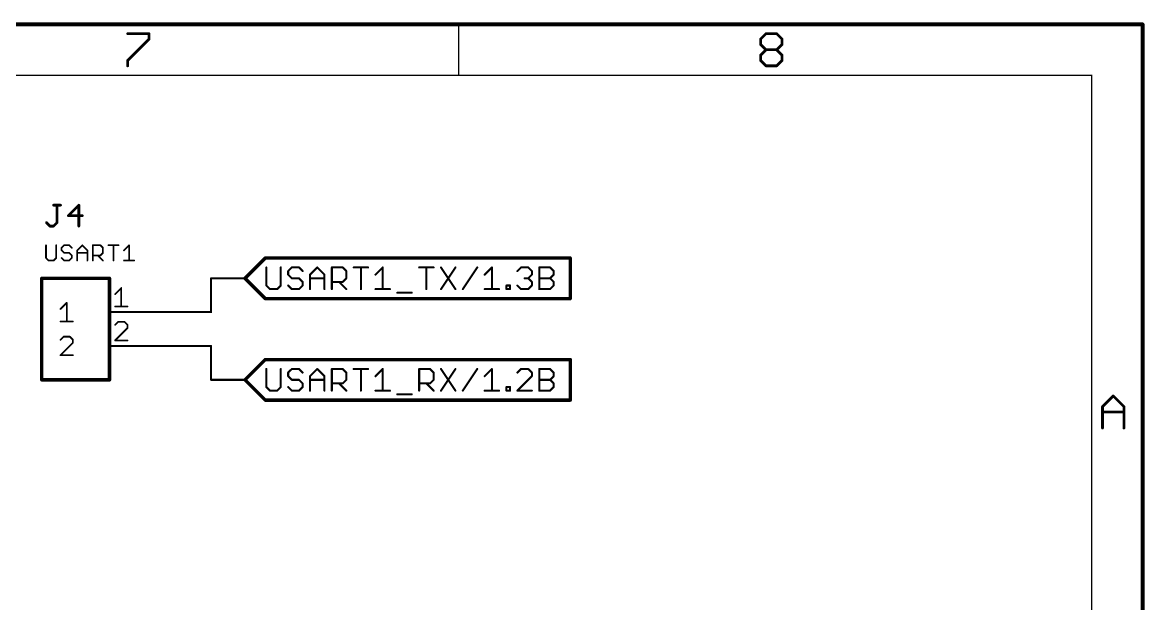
# Model space of a CAD drawing. Extents: x 0 to 388, y 0 to 261.
# Drawn here: x 303.4 to 387.5, y 216.9 to 260.5 of the extents above; entities that cross this region are included whole.
import ezdxf

# ---------------------------------------------------------------- set-up
doc = ezdxf.new("R2010")
doc.units = 0
for name, color, linetype in [('91', 94, 'CONTINUOUS'), ('94', 14, 'CONTINUOUS'), ('95', 251, 'CONTINUOUS'), ('96', 251, 'CONTINUOUS')]:
    doc.layers.add(name, color=color, linetype=linetype)

msp = doc.modelspace()

# ---------------------------------------------------------------- linework, layer by layer
at = {"layer": '91', "const_width": 0.1524}
for points in [[(317.5, 238.76), (317.5, 241.3)], [(317.5, 241.3), (320.04, 241.3)], [(312.42, 238.76), (317.5, 238.76)], [(312.42, 236.22), (317.5, 236.22)], [(317.5, 236.22), (317.5, 233.68)], [(317.5, 233.68), (320.04, 233.68)]]:
    msp.add_lwpolyline(points, dxfattribs=at)
at = {"layer": '91', "const_width": 0.0762}
for points in [[(317.5381, 241.3, 1), (317.4619, 241.3)], [(317.5, 241.3381, 1), (317.5, 241.2619)], [(320.04, 241.2619, 1), (320.04, 241.3381)], [(312.42, 238.7981, 1), (312.42, 238.7219)], [(317.4619, 238.76, 1), (317.5381, 238.76)], [(317.5, 238.7219, 1), (317.5, 238.7981)], [(312.42, 236.2581, 1), (312.42, 236.1819)], [(317.5381, 236.22, 1), (317.4619, 236.22)], [(317.5, 236.1819, 1), (317.5, 236.2581)], [(317.5, 233.7181, 1), (317.5, 233.6419)], [(317.4619, 233.68, 1), (317.5381, 233.68)], [(320.04, 233.6419, 1), (320.04, 233.7181)]]:
    msp.add_lwpolyline(points, format="xyb", dxfattribs=at)
at = {"layer": '94'}
for points, const_width in [([(387.35, 260.35), (0, 260.35)], 0.3), ([(336.0738, 260.35), (336.0738, 256.54)], 0.1), ([(387.35, 0), (387.35, 260.35)], 0.3), ([(311.2406, 259.6505), (312.8465, 259.6505)], 0.2032), ([(312.8465, 259.249), (311.2406, 257.6431)], 0.2032), ([(312.8465, 259.6505), (312.8465, 259.249)], 0.2032), ([(358.7069, 259.249), (359.1083, 259.6505)], 0.2032), ([(358.7069, 258.8475), (358.7069, 259.249)], 0.2032), ([(359.1083, 259.6505), (359.9113, 259.6505)], 0.2032), ([(359.9113, 259.6505), (360.3128, 259.249)], 0.2032), ([(360.3128, 259.249), (360.3128, 258.8475)], 0.2032), ([(359.1083, 258.446), (358.7069, 258.8475)], 0.2032), ([(358.7069, 258.0446), (359.1083, 258.446)], 0.2032), ([(359.1083, 258.446), (359.9113, 258.446)], 0.2032), ([(360.3128, 258.8475), (359.9113, 258.446)], 0.2032), ([(359.9113, 258.446), (360.3128, 258.0446)], 0.2032), ([(311.2406, 257.6431), (311.2406, 257.2416)], 0.2032), ([(358.7069, 257.6431), (358.7069, 258.0446)], 0.2032), ([(359.1083, 257.2416), (358.7069, 257.6431)], 0.2032), ([(360.3128, 257.6431), (359.9113, 257.2416)], 0.2032), ([(360.3128, 258.0446), (360.3128, 257.6431)], 0.2032), ([(359.9113, 257.2416), (359.1083, 257.2416)], 0.2032), ([(383.54, 256.54), (3.81, 256.54)], 0.1), ([(383.54, 3.81), (383.54, 256.54)], 0.1), ([(309.88, 241.3), (304.8, 241.3)], 0.254), ([(304.8, 241.3), (304.8, 233.68)], 0.254), ([(309.88, 233.68), (309.88, 241.3)], 0.254), ([(312.42, 238.76), (309.88, 238.76)], 0.1524), ([(312.42, 236.22), (309.88, 236.22)], 0.1524), ([(304.8, 233.68), (309.88, 233.68)], 0.254), ([(384.345, 231.6695), (385.1479, 232.4725)], 0.2032), ([(385.1479, 232.4725), (385.9509, 231.6695)], 0.2032), ([(384.345, 230.0636), (384.345, 231.6695)], 0.2032), ([(385.9509, 231.6695), (385.9509, 230.0636)], 0.2032), ([(384.345, 231.268), (385.9509, 231.268)], 0.2032)]:
    msp.add_lwpolyline(points, dxfattribs=dict(at, const_width=const_width))
for points, const_width in [([(336.0987, 260.35, 1), (336.0488, 260.35)], 0.05), ([(387.425, 260.35, 1), (387.275, 260.35)], 0.15), ([(387.35, 260.275, 1), (387.35, 260.425)], 0.15), ([(311.2406, 259.7013, 1), (311.2406, 259.5997)], 0.1016), ([(312.8973, 259.6505, 1), (312.7957, 259.6505)], 0.1016), ([(312.7957, 259.249, 1), (312.8973, 259.249)], 0.1016), ([(312.8824, 259.2131, 1), (312.8106, 259.2849)], 0.1016), ([(312.8465, 259.5997, 1), (312.8465, 259.7013)], 0.1016), ([(358.6709, 259.2849, 1), (358.7428, 259.2131)], 0.1016), ([(358.7577, 259.249, 1), (358.6561, 259.249)], 0.1016), ([(359.1083, 259.7013, 1), (359.1083, 259.5997)], 0.1016), ([(359.1442, 259.6145, 1), (359.0724, 259.6864)], 0.1016), ([(359.9472, 259.6864, 1), (359.8754, 259.6145)], 0.1016), ([(359.9113, 259.5997, 1), (359.9113, 259.7013)], 0.1016), ([(360.3636, 259.249, 1), (360.262, 259.249)], 0.1016), ([(360.2768, 259.2131, 1), (360.3487, 259.2849)], 0.1016), ([(358.7428, 258.8834, 1), (358.6709, 258.8116)], 0.1016), ([(358.6561, 258.8475, 1), (358.7577, 258.8475)], 0.1016), ([(359.1083, 258.4968, 1), (359.1083, 258.3952)], 0.1016), ([(359.1442, 258.4101, 1), (359.0724, 258.4819)], 0.1016), ([(359.0724, 258.4101, 1), (359.1442, 258.4819)], 0.1016), ([(359.9472, 258.4819, 1), (359.8754, 258.4101)], 0.1016), ([(359.8754, 258.4819, 1), (359.9472, 258.4101)], 0.1016), ([(359.9113, 258.3952, 1), (359.9113, 258.4968)], 0.1016), ([(360.262, 258.8475, 1), (360.3636, 258.8475)], 0.1016), ([(360.3487, 258.8116, 1), (360.2768, 258.8834)], 0.1016), ([(311.2914, 257.6431, 1), (311.1898, 257.6431)], 0.1016), ([(311.2047, 257.679, 1), (311.2765, 257.6072)], 0.1016), ([(358.6709, 258.0805, 1), (358.7428, 258.0086)], 0.1016), ([(358.7428, 257.679, 1), (358.6709, 257.6072)], 0.1016), ([(358.7577, 258.0446, 1), (358.6561, 258.0446)], 0.1016), ([(358.6561, 257.6431, 1), (358.7577, 257.6431)], 0.1016), ([(360.3636, 258.0446, 1), (360.262, 258.0446)], 0.1016), ([(360.262, 257.6431, 1), (360.3636, 257.6431)], 0.1016), ([(360.2768, 258.0086, 1), (360.3487, 258.0805)], 0.1016), ([(360.3487, 257.6072, 1), (360.2768, 257.679)], 0.1016), ([(311.1898, 257.2416, 1), (311.2914, 257.2416)], 0.1016), ([(359.1083, 257.2924, 1), (359.1083, 257.1908)], 0.1016), ([(359.0724, 257.2057, 1), (359.1442, 257.2775)], 0.1016), ([(359.8754, 257.2775, 1), (359.9472, 257.2057)], 0.1016), ([(359.9113, 257.1908, 1), (359.9113, 257.2924)], 0.1016), ([(336.0488, 256.54, 1), (336.0987, 256.54)], 0.05), ([(383.565, 256.54, 1), (383.515, 256.54)], 0.05), ([(383.54, 256.515, 1), (383.54, 256.565)], 0.05), ([(304.8, 241.3635, 1), (304.8, 241.2365)], 0.127), ([(304.8635, 241.3, 1), (304.7365, 241.3)], 0.127), ([(309.9435, 241.3, 1), (309.8165, 241.3)], 0.127), ([(309.88, 241.2365, 1), (309.88, 241.3635)], 0.127), ([(309.88, 238.7981, 1), (309.88, 238.7219)], 0.0762), ([(312.42, 238.7219, 1), (312.42, 238.7981)], 0.0762), ([(309.88, 236.2581, 1), (309.88, 236.1819)], 0.0762), ([(312.42, 236.1819, 1), (312.42, 236.2581)], 0.0762), ([(304.8, 233.7435, 1), (304.8, 233.6165)], 0.127), ([(304.7365, 233.68, 1), (304.8635, 233.68)], 0.127), ([(309.8165, 233.68, 1), (309.9435, 233.68)], 0.127), ([(309.88, 233.6165, 1), (309.88, 233.7435)], 0.127), ([(385.1838, 232.5084, 1), (385.112, 232.4365)], 0.1016), ([(385.1838, 232.4365, 1), (385.112, 232.5084)], 0.1016), ([(384.3958, 231.6695, 1), (384.2942, 231.6695)], 0.1016), ([(384.3091, 231.7054, 1), (384.3809, 231.6336)], 0.1016), ([(386.0017, 231.6695, 1), (385.9001, 231.6695)], 0.1016), ([(385.915, 231.6336, 1), (385.9868, 231.7054)], 0.1016), ([(384.345, 231.3188, 1), (384.345, 231.2172)], 0.1016), ([(385.9509, 231.2172, 1), (385.9509, 231.3188)], 0.1016), ([(384.2942, 230.0636, 1), (384.3958, 230.0636)], 0.1016), ([(385.9001, 230.0636, 1), (386.0017, 230.0636)], 0.1016)]:
    msp.add_lwpolyline(points, format="xyb", dxfattribs=dict(at, const_width=const_width))
at = {"layer": '95'}
for points, const_width in [([(305.681, 246.7877), (306.2064, 246.7877)], 0.2032), ([(305.9437, 245.4743), (305.9437, 246.7877)], 0.2032), ([(307.5808, 246.7877), (306.7928, 245.9997)], 0.2032), ([(307.5808, 245.2116), (307.5808, 246.7877)], 0.2032), ([(306.7928, 245.9997), (307.8435, 245.9997)], 0.2032), ([(305.1556, 245.4743), (305.4183, 245.2116)], 0.2032), ([(305.4183, 245.2116), (305.681, 245.2116)], 0.2032), ([(305.681, 245.2116), (305.9437, 245.4743)], 0.2032), ([(320.04, 241.3), (321.564, 242.824)], 0.254), ([(321.564, 242.824), (344.4277, 242.824)], 0.254), ([(344.4277, 242.824), (344.4277, 239.776)], 0.254), ([(321.6402, 242.1142), (321.6402, 240.7584)], 0.1524), ([(322.7249, 240.7584), (322.7249, 242.1142)], 0.1524), ([(323.5485, 242.1142), (323.2774, 241.843)], 0.1524), ([(323.2774, 241.843), (323.2774, 241.5719)], 0.1524), ([(323.2774, 241.5719), (323.5485, 241.3007)], 0.1524), ([(324.0908, 242.1142), (323.5485, 242.1142)], 0.1524), ([(324.362, 241.843), (324.0908, 242.1142)], 0.1524), ([(324.9145, 241.5719), (325.4568, 242.1142)], 0.1524), ([(324.9145, 240.4872), (324.9145, 241.5719)], 0.1524), ([(325.4568, 242.1142), (325.9992, 241.5719)], 0.1524), ([(325.9992, 241.5719), (325.9992, 240.4872)], 0.1524), ([(326.5517, 240.4872), (326.5517, 242.1142)], 0.1524), ([(326.5517, 242.1142), (327.3652, 242.1142)], 0.1524), ([(327.3652, 242.1142), (327.6363, 241.843)], 0.1524), ([(327.6363, 241.843), (327.6363, 241.3007)], 0.1524), ([(328.1888, 242.1142), (329.2735, 242.1142)], 0.1524), ([(328.7312, 240.4872), (328.7312, 242.1142)], 0.1524), ([(329.826, 241.5719), (330.3683, 242.1142)], 0.1524), ([(330.3683, 242.1142), (330.3683, 240.4872)], 0.1524), ([(333.1003, 242.1142), (334.185, 242.1142)], 0.1524), ([(333.6426, 240.4872), (333.6426, 242.1142)], 0.1524), ([(334.7375, 242.1142), (335.8221, 240.4872)], 0.1524), ([(335.8221, 242.1142), (334.7375, 240.4872)], 0.1524), ([(336.3746, 240.4872), (337.4593, 242.1142)], 0.1524), ([(338.0118, 241.5719), (338.5541, 242.1142)], 0.1524), ([(338.5541, 242.1142), (338.5541, 240.4872)], 0.1524), ([(340.4675, 241.843), (340.7387, 242.1142)], 0.1524), ([(340.7387, 242.1142), (341.281, 242.1142)], 0.1524), ([(341.281, 242.1142), (341.5522, 241.843)], 0.1524), ([(341.5522, 241.5719), (341.281, 241.3007)], 0.1524), ([(341.5522, 241.843), (341.5522, 241.5719)], 0.1524), ([(342.1047, 240.4872), (342.1047, 242.1142)], 0.1524), ([(342.1047, 242.1142), (342.9181, 242.1142)], 0.1524), ([(342.9181, 242.1142), (343.1893, 241.843)], 0.1524), ([(343.1893, 241.5719), (342.9181, 241.3007)], 0.1524), ([(343.1893, 241.843), (343.1893, 241.5719)], 0.1524), ([(320.04, 241.3), (321.564, 239.776)], 0.254), ([(321.6402, 240.7584), (321.9114, 240.4872)], 0.1524), ([(322.4537, 240.4872), (322.7249, 240.7584)], 0.1524), ([(323.5485, 240.4872), (323.2774, 240.7584)], 0.1524), ([(323.5485, 241.3007), (324.0908, 241.3007)], 0.1524), ([(324.0908, 241.3007), (324.362, 241.0295)], 0.1524), ([(324.362, 240.7584), (324.0908, 240.4872)], 0.1524), ([(324.362, 241.0295), (324.362, 240.7584)], 0.1524), ([(324.9145, 241.3007), (325.9992, 241.3007)], 0.1524), ([(327.3652, 241.0295), (326.5517, 241.0295)], 0.1524), ([(327.094, 241.0295), (327.6363, 240.4872)], 0.1524), ([(327.6363, 241.3007), (327.3652, 241.0295)], 0.1524), ([(339.6489, 240.4872), (339.6489, 240.7584)], 0.1524), ([(339.6489, 240.7584), (339.9201, 240.7584)], 0.1524), ([(339.9201, 240.7584), (339.9201, 240.4872)], 0.1524), ([(340.7387, 240.4872), (340.4675, 240.7584)], 0.1524), ([(341.281, 241.3007), (341.0098, 241.3007)], 0.1524), ([(341.281, 241.3007), (341.5522, 241.0295)], 0.1524), ([(341.5522, 240.7584), (341.281, 240.4872)], 0.1524), ([(341.5522, 241.0295), (341.5522, 240.7584)], 0.1524), ([(342.1047, 241.3007), (342.9181, 241.3007)], 0.1524), ([(342.9181, 241.3007), (343.1893, 241.0295)], 0.1524), ([(343.1893, 240.7584), (342.9181, 240.4872)], 0.1524), ([(343.1893, 241.0295), (343.1893, 240.7584)], 0.1524), ([(310.2991, 240.1112), (310.7652, 240.5773)], 0.127), ([(310.7652, 240.5773), (310.7652, 239.1791)], 0.127), ([(321.564, 239.776), (344.4277, 239.776)], 0.254), ([(321.9114, 240.4872), (322.4537, 240.4872)], 0.1524), ([(324.0908, 240.4872), (323.5485, 240.4872)], 0.1524), ([(329.826, 240.4872), (330.9106, 240.4872)], 0.1524), ([(331.4631, 240.216), (332.5478, 240.216)], 0.1524), ([(338.0118, 240.4872), (339.0964, 240.4872)], 0.1524), ([(339.9201, 240.4872), (339.6489, 240.4872)], 0.1524), ([(341.281, 240.4872), (340.7387, 240.4872)], 0.1524), ([(342.9181, 240.4872), (342.1047, 240.4872)], 0.1524), ([(306.2034, 238.9936), (306.6695, 239.4597)], 0.127), ([(306.6695, 239.4597), (306.6695, 238.0615)], 0.127), ([(310.2991, 239.1791), (311.2312, 239.1791)], 0.127), ([(306.2034, 238.0615), (307.1356, 238.0615)], 0.127), ([(310.5321, 238.0373), (310.2991, 237.8043)], 0.127), ([(310.2991, 236.6391), (311.2312, 237.5712)], 0.127), ([(310.9982, 238.0373), (310.5321, 238.0373)], 0.127), ([(311.2312, 237.8043), (310.9982, 238.0373)], 0.127), ([(311.2312, 237.5712), (311.2312, 237.8043)], 0.127), ([(306.4365, 236.9197), (306.2034, 236.6867)], 0.127), ([(306.2034, 235.5215), (307.1356, 236.4536)], 0.127), ([(306.9025, 236.9197), (306.4365, 236.9197)], 0.127), ([(307.1356, 236.6867), (306.9025, 236.9197)], 0.127), ([(307.1356, 236.4536), (307.1356, 236.6867)], 0.127), ([(311.2312, 236.6391), (310.2991, 236.6391)], 0.127), ([(307.1356, 235.5215), (306.2034, 235.5215)], 0.127), ([(320.04, 233.68), (321.564, 235.204)], 0.254), ([(321.564, 235.204), (344.4277, 235.204)], 0.254), ([(344.4277, 235.204), (344.4277, 232.156)], 0.254), ([(321.6402, 234.4942), (321.6402, 233.1384)], 0.1524), ([(322.7249, 233.1384), (322.7249, 234.4942)], 0.1524), ([(323.5485, 234.4942), (323.2774, 234.223)], 0.1524), ([(323.2774, 234.223), (323.2774, 233.9519)], 0.1524), ([(323.2774, 233.9519), (323.5485, 233.6807)], 0.1524), ([(324.0908, 234.4942), (323.5485, 234.4942)], 0.1524), ([(324.362, 234.223), (324.0908, 234.4942)], 0.1524), ([(324.9145, 233.9519), (325.4568, 234.4942)], 0.1524), ([(324.9145, 232.8672), (324.9145, 233.9519)], 0.1524), ([(325.4568, 234.4942), (325.9992, 233.9519)], 0.1524), ([(325.9992, 233.9519), (325.9992, 232.8672)], 0.1524), ([(326.5517, 232.8672), (326.5517, 234.4942)], 0.1524), ([(326.5517, 234.4942), (327.3652, 234.4942)], 0.1524), ([(327.3652, 234.4942), (327.6363, 234.223)], 0.1524), ([(327.6363, 234.223), (327.6363, 233.6807)], 0.1524), ([(328.1888, 234.4942), (329.2735, 234.4942)], 0.1524), ([(328.7312, 232.8672), (328.7312, 234.4942)], 0.1524), ([(329.826, 233.9519), (330.3683, 234.4942)], 0.1524), ([(330.3683, 234.4942), (330.3683, 232.8672)], 0.1524), ([(333.1003, 232.8672), (333.1003, 234.4942)], 0.1524), ([(333.1003, 234.4942), (333.9138, 234.4942)], 0.1524), ([(333.9138, 234.4942), (334.185, 234.223)], 0.1524), ([(334.185, 234.223), (334.185, 233.6807)], 0.1524), ([(334.7375, 234.4942), (335.8221, 232.8672)], 0.1524), ([(335.8221, 234.4942), (334.7375, 232.8672)], 0.1524), ([(336.3746, 232.8672), (337.4593, 234.4942)], 0.1524), ([(338.0118, 233.9519), (338.5541, 234.4942)], 0.1524), ([(338.5541, 234.4942), (338.5541, 232.8672)], 0.1524), ([(340.7387, 234.4942), (340.4675, 234.223)], 0.1524), ([(340.4675, 232.8672), (341.5522, 233.9519)], 0.1524), ([(341.281, 234.4942), (340.7387, 234.4942)], 0.1524), ([(341.5522, 234.223), (341.281, 234.4942)], 0.1524), ([(341.5522, 233.9519), (341.5522, 234.223)], 0.1524), ([(342.1047, 232.8672), (342.1047, 234.4942)], 0.1524), ([(342.1047, 234.4942), (342.9181, 234.4942)], 0.1524), ([(342.9181, 234.4942), (343.1893, 234.223)], 0.1524), ([(343.1893, 233.9519), (342.9181, 233.6807)], 0.1524), ([(343.1893, 234.223), (343.1893, 233.9519)], 0.1524), ([(320.04, 233.68), (321.564, 232.156)], 0.254), ([(321.6402, 233.1384), (321.9114, 232.8672)], 0.1524), ([(322.4537, 232.8672), (322.7249, 233.1384)], 0.1524), ([(323.5485, 232.8672), (323.2774, 233.1384)], 0.1524), ([(323.5485, 233.6807), (324.0908, 233.6807)], 0.1524), ([(324.0908, 233.6807), (324.362, 233.4095)], 0.1524), ([(324.362, 233.1384), (324.0908, 232.8672)], 0.1524), ([(324.362, 233.4095), (324.362, 233.1384)], 0.1524), ([(324.9145, 233.6807), (325.9992, 233.6807)], 0.1524), ([(327.3652, 233.4095), (326.5517, 233.4095)], 0.1524), ([(327.094, 233.4095), (327.6363, 232.8672)], 0.1524), ([(327.6363, 233.6807), (327.3652, 233.4095)], 0.1524), ([(333.9138, 233.4095), (333.1003, 233.4095)], 0.1524), ([(333.6426, 233.4095), (334.185, 232.8672)], 0.1524), ([(334.185, 233.6807), (333.9138, 233.4095)], 0.1524), ([(339.6489, 232.8672), (339.6489, 233.1384)], 0.1524), ([(339.6489, 233.1384), (339.9201, 233.1384)], 0.1524), ([(339.9201, 233.1384), (339.9201, 232.8672)], 0.1524), ([(342.1047, 233.6807), (342.9181, 233.6807)], 0.1524), ([(342.9181, 233.6807), (343.1893, 233.4095)], 0.1524), ([(343.1893, 233.1384), (342.9181, 232.8672)], 0.1524), ([(343.1893, 233.4095), (343.1893, 233.1384)], 0.1524), ([(321.564, 232.156), (344.4277, 232.156)], 0.254), ([(321.9114, 232.8672), (322.4537, 232.8672)], 0.1524), ([(324.0908, 232.8672), (323.5485, 232.8672)], 0.1524), ([(329.826, 232.8672), (330.9106, 232.8672)], 0.1524), ([(331.4631, 232.596), (332.5478, 232.596)], 0.1524), ([(338.0118, 232.8672), (339.0964, 232.8672)], 0.1524), ([(339.9201, 232.8672), (339.6489, 232.8672)], 0.1524), ([(341.5522, 232.8672), (340.4675, 232.8672)], 0.1524), ([(342.9181, 232.8672), (342.1047, 232.8672)], 0.1524)]:
    msp.add_lwpolyline(points, dxfattribs=dict(at, const_width=const_width))
for points, const_width in [([(305.681, 246.8385, 1), (305.681, 246.7369)], 0.1016), ([(305.9945, 246.7877, 1), (305.8929, 246.7877)], 0.1016), ([(306.2064, 246.7369, 1), (306.2064, 246.8385)], 0.1016), ([(307.6316, 246.7877, 1), (307.53, 246.7877)], 0.1016), ([(307.6167, 246.7518, 1), (307.5449, 246.8237)], 0.1016), ([(306.7568, 246.0356, 1), (306.8287, 245.9638)], 0.1016), ([(306.7928, 246.0505, 1), (306.7928, 245.9489)], 0.1016), ([(307.8435, 245.9489, 1), (307.8435, 246.0505)], 0.1016), ([(305.1915, 245.5102, 1), (305.1197, 245.4384)], 0.1016), ([(305.4183, 245.2624, 1), (305.4183, 245.1608)], 0.1016), ([(305.3824, 245.1757, 1), (305.4542, 245.2475)], 0.1016), ([(305.6451, 245.2475, 1), (305.7169, 245.1757)], 0.1016), ([(305.681, 245.1608, 1), (305.681, 245.2624)], 0.1016), ([(305.8929, 245.4743, 1), (305.9945, 245.4743)], 0.1016), ([(305.9796, 245.4384, 1), (305.9078, 245.5102)], 0.1016), ([(307.53, 245.2116, 1), (307.6316, 245.2116)], 0.1016), ([(321.564, 242.8875, 1), (321.564, 242.7605)], 0.127), ([(321.6089, 242.7791, 1), (321.5191, 242.8689)], 0.127), ([(344.4912, 242.824, 1), (344.3642, 242.824)], 0.127), ([(344.4277, 242.7605, 1), (344.4277, 242.8875)], 0.127), ([(321.6783, 242.1142, 1), (321.6021, 242.1142)], 0.0762), ([(322.763, 242.1142, 1), (322.6868, 242.1142)], 0.0762), ([(323.2504, 241.87, 1), (323.3043, 241.8161)], 0.0762), ([(323.3043, 241.5988, 1), (323.2504, 241.5449)], 0.0762), ([(323.3155, 241.843, 1), (323.2393, 241.843)], 0.0762), ([(323.2393, 241.5719, 1), (323.3155, 241.5719)], 0.0762), ([(323.5485, 242.1523, 1), (323.5485, 242.0761)], 0.0762), ([(323.5755, 242.0872, 1), (323.5216, 242.1411)], 0.0762), ([(324.1178, 242.1411, 1), (324.0639, 242.0872)], 0.0762), ([(324.0908, 242.0761, 1), (324.0908, 242.1523)], 0.0762), ([(324.3351, 241.8161, 1), (324.389, 241.87)], 0.0762), ([(324.9526, 241.5719, 1), (324.8764, 241.5719)], 0.0762), ([(324.8876, 241.5988, 1), (324.9415, 241.5449)], 0.0762), ([(325.4838, 242.1411, 1), (325.4299, 242.0872)], 0.0762), ([(325.4838, 242.0872, 1), (325.4299, 242.1411)], 0.0762), ([(326.0373, 241.5719, 1), (325.9611, 241.5719)], 0.0762), ([(325.9722, 241.5449, 1), (326.0261, 241.5988)], 0.0762), ([(326.5898, 242.1142, 1), (326.5136, 242.1142)], 0.0762), ([(326.5517, 242.1523, 1), (326.5517, 242.0761)], 0.0762), ([(327.3921, 242.1411, 1), (327.3382, 242.0872)], 0.0762), ([(327.3652, 242.0761, 1), (327.3652, 242.1523)], 0.0762), ([(327.6744, 241.843, 1), (327.5982, 241.843)], 0.0762), ([(327.6094, 241.8161, 1), (327.6633, 241.87)], 0.0762), ([(328.1888, 242.1523, 1), (328.1888, 242.0761)], 0.0762), ([(328.7693, 242.1142, 1), (328.6931, 242.1142)], 0.0762), ([(329.2735, 242.0761, 1), (329.2735, 242.1523)], 0.0762), ([(329.799, 241.5988, 1), (329.8529, 241.5449)], 0.0762), ([(330.4064, 242.1142, 1), (330.3302, 242.1142)], 0.0762), ([(330.3953, 242.0872, 1), (330.3414, 242.1411)], 0.0762), ([(333.1003, 242.1523, 1), (333.1003, 242.0761)], 0.0762), ([(333.6807, 242.1142, 1), (333.6045, 242.1142)], 0.0762), ([(334.185, 242.0761, 1), (334.185, 242.1523)], 0.0762), ([(334.7692, 242.1353, 1), (334.7057, 242.0931)], 0.0762), ([(335.8538, 242.0931, 1), (335.7904, 242.1353)], 0.0762), ([(337.491, 242.0931, 1), (337.4276, 242.1353)], 0.0762), ([(337.9848, 241.5988, 1), (338.0387, 241.5449)], 0.0762), ([(338.5922, 242.1142, 1), (338.516, 242.1142)], 0.0762), ([(338.581, 242.0872, 1), (338.5271, 242.1411)], 0.0762), ([(340.4406, 241.87, 1), (340.4944, 241.8161)], 0.0762), ([(340.7387, 242.1523, 1), (340.7387, 242.0761)], 0.0762), ([(340.7656, 242.0872, 1), (340.7117, 242.1411)], 0.0762), ([(341.3079, 242.1411, 1), (341.2541, 242.0872)], 0.0762), ([(341.281, 242.0761, 1), (341.281, 242.1523)], 0.0762), ([(341.5903, 241.843, 1), (341.5141, 241.843)], 0.0762), ([(341.5141, 241.5719, 1), (341.5903, 241.5719)], 0.0762), ([(341.5252, 241.8161, 1), (341.5791, 241.87)], 0.0762), ([(341.5791, 241.5449, 1), (341.5252, 241.5988)], 0.0762), ([(342.1428, 242.1142, 1), (342.0666, 242.1142)], 0.0762), ([(342.1047, 242.1523, 1), (342.1047, 242.0761)], 0.0762), ([(342.9451, 242.1411, 1), (342.8912, 242.0872)], 0.0762), ([(342.9181, 242.0761, 1), (342.9181, 242.1523)], 0.0762), ([(343.2274, 241.843, 1), (343.1512, 241.843)], 0.0762), ([(343.1512, 241.5719, 1), (343.2274, 241.5719)], 0.0762), ([(343.1624, 241.8161, 1), (343.2163, 241.87)], 0.0762), ([(343.2163, 241.5449, 1), (343.1624, 241.5988)], 0.0762), ([(320.0849, 241.3449, 1), (319.9951, 241.2551)], 0.127), ([(319.9951, 241.3449, 1), (320.0849, 241.2551)], 0.127), ([(321.6671, 240.7853, 1), (321.6133, 240.7314)], 0.0762), ([(321.6021, 240.7584, 1), (321.6783, 240.7584)], 0.0762), ([(322.6868, 240.7584, 1), (322.763, 240.7584)], 0.0762), ([(322.7518, 240.7314, 1), (322.6979, 240.7853)], 0.0762), ([(323.3043, 240.7853, 1), (323.2504, 240.7314)], 0.0762), ([(323.5485, 241.3388, 1), (323.5485, 241.2626)], 0.0762), ([(323.5216, 241.2738, 1), (323.5755, 241.3276)], 0.0762), ([(324.1178, 241.3276, 1), (324.0639, 241.2738)], 0.0762), ([(324.0908, 241.2626, 1), (324.0908, 241.3388)], 0.0762), ([(324.4001, 241.0295, 1), (324.3239, 241.0295)], 0.0762), ([(324.3239, 240.7584, 1), (324.4001, 240.7584)], 0.0762), ([(324.3351, 241.0026, 1), (324.389, 241.0565)], 0.0762), ([(324.389, 240.7314, 1), (324.3351, 240.7853)], 0.0762), ([(324.9145, 241.3388, 1), (324.9145, 241.2626)], 0.0762), ([(325.9992, 241.2626, 1), (325.9992, 241.3388)], 0.0762), ([(326.5517, 241.0676, 1), (326.5517, 240.9914)], 0.0762), ([(327.1209, 241.0565, 1), (327.0671, 241.0026)], 0.0762), ([(327.3382, 241.0565, 1), (327.3921, 241.0026)], 0.0762), ([(327.3652, 240.9914, 1), (327.3652, 241.0676)], 0.0762), ([(327.5982, 241.3007, 1), (327.6744, 241.3007)], 0.0762), ([(327.6633, 241.2738, 1), (327.6094, 241.3276)], 0.0762), ([(339.687, 240.7584, 1), (339.6108, 240.7584)], 0.0762), ([(339.6489, 240.7965, 1), (339.6489, 240.7203)], 0.0762), ([(339.9582, 240.7584, 1), (339.882, 240.7584)], 0.0762), ([(339.9201, 240.7203, 1), (339.9201, 240.7965)], 0.0762), ([(340.4944, 240.7853, 1), (340.4406, 240.7314)], 0.0762), ([(341.0098, 241.3388, 1), (341.0098, 241.2626)], 0.0762), ([(341.3079, 241.3276, 1), (341.254, 241.2738)], 0.0762), ([(341.254, 241.3276, 1), (341.3079, 241.2738)], 0.0762), ([(341.281, 241.2626, 1), (341.281, 241.3388)], 0.0762), ([(341.5903, 241.0295, 1), (341.5141, 241.0295)], 0.0762), ([(341.5141, 240.7584, 1), (341.5903, 240.7584)], 0.0762), ([(341.5252, 241.0026, 1), (341.5791, 241.0565)], 0.0762), ([(341.5791, 240.7314, 1), (341.5252, 240.7853)], 0.0762), ([(342.1047, 241.3388, 1), (342.1047, 241.2626)], 0.0762), ([(342.9451, 241.3276, 1), (342.8912, 241.2738)], 0.0762), ([(342.8912, 241.3276, 1), (342.9451, 241.2738)], 0.0762), ([(342.9181, 241.2626, 1), (342.9181, 241.3388)], 0.0762), ([(343.2274, 241.0295, 1), (343.1512, 241.0295)], 0.0762), ([(343.1512, 240.7584, 1), (343.2274, 240.7584)], 0.0762), ([(343.1624, 241.0026, 1), (343.2163, 241.0565)], 0.0762), ([(343.2163, 240.7314, 1), (343.1624, 240.7853)], 0.0762), ([(310.2766, 240.1337, 1), (310.3216, 240.0888)], 0.0635), ([(310.7969, 240.5773, 1), (310.7334, 240.5773)], 0.0635), ([(310.7876, 240.5548, 1), (310.7427, 240.5997)], 0.0635), ([(321.564, 239.8395, 1), (321.564, 239.7125)], 0.127), ([(321.5191, 239.7311, 1), (321.6089, 239.8209)], 0.127), ([(321.9114, 240.5253, 1), (321.9114, 240.4491)], 0.0762), ([(321.8844, 240.4603, 1), (321.9383, 240.5141)], 0.0762), ([(322.4268, 240.5141, 1), (322.4806, 240.4603)], 0.0762), ([(322.4537, 240.4491, 1), (322.4537, 240.5253)], 0.0762), ([(323.5485, 240.5253, 1), (323.5485, 240.4491)], 0.0762), ([(323.5216, 240.4603, 1), (323.5755, 240.5141)], 0.0762), ([(324.0639, 240.5141, 1), (324.1178, 240.4603)], 0.0762), ([(324.0908, 240.4491, 1), (324.0908, 240.5253)], 0.0762), ([(324.8764, 240.4872, 1), (324.9526, 240.4872)], 0.0762), ([(325.9611, 240.4872, 1), (326.0373, 240.4872)], 0.0762), ([(326.5136, 240.4872, 1), (326.5898, 240.4872)], 0.0762), ([(327.6094, 240.4603, 1), (327.6633, 240.5141)], 0.0762), ([(328.6931, 240.4872, 1), (328.7693, 240.4872)], 0.0762), ([(329.826, 240.5253, 1), (329.826, 240.4491)], 0.0762), ([(330.3302, 240.4872, 1), (330.4064, 240.4872)], 0.0762), ([(330.9106, 240.4491, 1), (330.9106, 240.5253)], 0.0762), ([(331.4631, 240.2541, 1), (331.4631, 240.1779)], 0.0762), ([(332.5478, 240.1779, 1), (332.5478, 240.2541)], 0.0762), ([(333.6045, 240.4872, 1), (333.6807, 240.4872)], 0.0762), ([(334.7057, 240.5083, 1), (334.7692, 240.4661)], 0.0762), ([(335.7904, 240.4661, 1), (335.8538, 240.5083)], 0.0762), ([(336.3429, 240.5083, 1), (336.4063, 240.4661)], 0.0762), ([(338.0118, 240.5253, 1), (338.0118, 240.4491)], 0.0762), ([(338.516, 240.4872, 1), (338.5922, 240.4872)], 0.0762), ([(339.0964, 240.4491, 1), (339.0964, 240.5253)], 0.0762), ([(339.6489, 240.5253, 1), (339.6489, 240.4491)], 0.0762), ([(339.6108, 240.4872, 1), (339.687, 240.4872)], 0.0762), ([(339.882, 240.4872, 1), (339.9582, 240.4872)], 0.0762), ([(339.9201, 240.4491, 1), (339.9201, 240.5253)], 0.0762), ([(340.7387, 240.5253, 1), (340.7387, 240.4491)], 0.0762), ([(340.7117, 240.4603, 1), (340.7656, 240.5141)], 0.0762), ([(341.2541, 240.5141, 1), (341.3079, 240.4603)], 0.0762), ([(341.281, 240.4491, 1), (341.281, 240.5253)], 0.0762), ([(342.1047, 240.5253, 1), (342.1047, 240.4491)], 0.0762), ([(342.0666, 240.4872, 1), (342.1428, 240.4872)], 0.0762), ([(342.8912, 240.5141, 1), (342.9451, 240.4603)], 0.0762), ([(342.9181, 240.4491, 1), (342.9181, 240.5253)], 0.0762), ([(344.3642, 239.776, 1), (344.4912, 239.776)], 0.127), ([(344.4277, 239.7125, 1), (344.4277, 239.8395)], 0.127), ([(306.181, 239.0161, 1), (306.2259, 238.9712)], 0.0635), ([(306.7012, 239.4597, 1), (306.6377, 239.4597)], 0.0635), ([(306.6919, 239.4372, 1), (306.647, 239.4821)], 0.0635), ([(310.2991, 239.2108, 1), (310.2991, 239.1474)], 0.0635), ([(310.7334, 239.1791, 1), (310.7969, 239.1791)], 0.0635), ([(311.2312, 239.1474, 1), (311.2312, 239.2108)], 0.0635), ([(306.2034, 238.0933, 1), (306.2034, 238.0298)], 0.0635), ([(306.6377, 238.0615, 1), (306.7012, 238.0615)], 0.0635), ([(307.1356, 238.0298, 1), (307.1356, 238.0933)], 0.0635), ([(310.2766, 237.8267, 1), (310.3216, 237.7818)], 0.0635), ([(310.5321, 238.069, 1), (310.5321, 238.0055)], 0.0635), ([(310.5546, 238.0148, 1), (310.5097, 238.0597)], 0.0635), ([(311.0206, 238.0597, 1), (310.9757, 238.0148)], 0.0635), ([(310.9982, 238.0055, 1), (310.9982, 238.069)], 0.0635), ([(311.263, 237.8043, 1), (311.1995, 237.8043)], 0.0635), ([(311.1995, 237.5712, 1), (311.263, 237.5712)], 0.0635), ([(311.2088, 237.7818, 1), (311.2537, 237.8267)], 0.0635), ([(311.2537, 237.5488, 1), (311.2088, 237.5937)], 0.0635), ([(306.181, 236.7091, 1), (306.2259, 236.6642)], 0.0635), ([(306.4365, 236.9514, 1), (306.4365, 236.8879)], 0.0635), ([(306.4589, 236.8972, 1), (306.414, 236.9421)], 0.0635), ([(306.925, 236.9421, 1), (306.8801, 236.8972)], 0.0635), ([(306.9025, 236.8879, 1), (306.9025, 236.9514)], 0.0635), ([(307.1673, 236.6867, 1), (307.1038, 236.6867)], 0.0635), ([(307.1038, 236.4536, 1), (307.1673, 236.4536)], 0.0635), ([(307.1131, 236.6642, 1), (307.158, 236.7091)], 0.0635), ([(307.158, 236.4312, 1), (307.1131, 236.4761)], 0.0635), ([(310.2766, 236.6616, 1), (310.3216, 236.6166)], 0.0635), ([(310.2991, 236.6709, 1), (310.2991, 236.6074)], 0.0635), ([(311.2312, 236.6074, 1), (311.2312, 236.6709)], 0.0635), ([(306.2034, 235.5532, 1), (306.2034, 235.4898)], 0.0635), ([(306.181, 235.544, 1), (306.2259, 235.499)], 0.0635), ([(307.1356, 235.4898, 1), (307.1356, 235.5532)], 0.0635), ([(321.564, 235.2675, 1), (321.564, 235.1405)], 0.127), ([(321.6089, 235.1591, 1), (321.5191, 235.2489)], 0.127), ([(344.4912, 235.204, 1), (344.3642, 235.204)], 0.127), ([(344.4277, 235.1405, 1), (344.4277, 235.2675)], 0.127), ([(321.6783, 234.4942, 1), (321.6021, 234.4942)], 0.0762), ([(322.763, 234.4942, 1), (322.6868, 234.4942)], 0.0762), ([(323.2504, 234.25, 1), (323.3043, 234.1961)], 0.0762), ([(323.3043, 233.9788, 1), (323.2504, 233.9249)], 0.0762), ([(323.3155, 234.223, 1), (323.2393, 234.223)], 0.0762), ([(323.2393, 233.9519, 1), (323.3155, 233.9519)], 0.0762), ([(323.5485, 234.5323, 1), (323.5485, 234.4561)], 0.0762), ([(323.5755, 234.4672, 1), (323.5216, 234.5211)], 0.0762), ([(324.1178, 234.5211, 1), (324.0639, 234.4672)], 0.0762), ([(324.0908, 234.4561, 1), (324.0908, 234.5323)], 0.0762), ([(324.3351, 234.1961, 1), (324.389, 234.25)], 0.0762), ([(324.9526, 233.9519, 1), (324.8764, 233.9519)], 0.0762), ([(324.8876, 233.9788, 1), (324.9415, 233.9249)], 0.0762), ([(325.4838, 234.5211, 1), (325.4299, 234.4672)], 0.0762), ([(325.4838, 234.4672, 1), (325.4299, 234.5211)], 0.0762), ([(326.0373, 233.9519, 1), (325.9611, 233.9519)], 0.0762), ([(325.9722, 233.9249, 1), (326.0261, 233.9788)], 0.0762), ([(326.5898, 234.4942, 1), (326.5136, 234.4942)], 0.0762), ([(326.5517, 234.5323, 1), (326.5517, 234.4561)], 0.0762), ([(327.3921, 234.5211, 1), (327.3382, 234.4672)], 0.0762), ([(327.3652, 234.4561, 1), (327.3652, 234.5323)], 0.0762), ([(327.6744, 234.223, 1), (327.5982, 234.223)], 0.0762), ([(327.6094, 234.1961, 1), (327.6633, 234.25)], 0.0762), ([(328.1888, 234.5323, 1), (328.1888, 234.4561)], 0.0762), ([(328.7693, 234.4942, 1), (328.6931, 234.4942)], 0.0762), ([(329.2735, 234.4561, 1), (329.2735, 234.5323)], 0.0762), ([(329.799, 233.9788, 1), (329.8529, 233.9249)], 0.0762), ([(330.4064, 234.4942, 1), (330.3302, 234.4942)], 0.0762), ([(330.3953, 234.4672, 1), (330.3414, 234.5211)], 0.0762), ([(333.1384, 234.4942, 1), (333.0622, 234.4942)], 0.0762), ([(333.1003, 234.5323, 1), (333.1003, 234.4561)], 0.0762), ([(333.9407, 234.5211, 1), (333.8868, 234.4672)], 0.0762), ([(333.9138, 234.4561, 1), (333.9138, 234.5323)], 0.0762), ([(334.2231, 234.223, 1), (334.1469, 234.223)], 0.0762), ([(334.158, 234.1961, 1), (334.2119, 234.25)], 0.0762), ([(334.7692, 234.5153, 1), (334.7057, 234.4731)], 0.0762), ([(335.8538, 234.4731, 1), (335.7904, 234.5153)], 0.0762), ([(337.491, 234.4731, 1), (337.4276, 234.5153)], 0.0762), ([(337.9848, 233.9788, 1), (338.0387, 233.9249)], 0.0762), ([(338.5922, 234.4942, 1), (338.516, 234.4942)], 0.0762), ([(338.581, 234.4672, 1), (338.5271, 234.5211)], 0.0762), ([(340.4406, 234.25, 1), (340.4944, 234.1961)], 0.0762), ([(340.7387, 234.5323, 1), (340.7387, 234.4561)], 0.0762), ([(340.7656, 234.4672, 1), (340.7117, 234.5211)], 0.0762), ([(341.3079, 234.5211, 1), (341.2541, 234.4672)], 0.0762), ([(341.281, 234.4561, 1), (341.281, 234.5323)], 0.0762), ([(341.5903, 234.223, 1), (341.5141, 234.223)], 0.0762), ([(341.5141, 233.9519, 1), (341.5903, 233.9519)], 0.0762), ([(341.5252, 234.1961, 1), (341.5791, 234.25)], 0.0762), ([(341.5791, 233.9249, 1), (341.5252, 233.9788)], 0.0762), ([(342.1428, 234.4942, 1), (342.0666, 234.4942)], 0.0762), ([(342.1047, 234.5323, 1), (342.1047, 234.4561)], 0.0762), ([(342.9451, 234.5211, 1), (342.8912, 234.4672)], 0.0762), ([(342.9181, 234.4561, 1), (342.9181, 234.5323)], 0.0762), ([(343.2274, 234.223, 1), (343.1512, 234.223)], 0.0762), ([(343.1512, 233.9519, 1), (343.2274, 233.9519)], 0.0762), ([(343.1624, 234.1961, 1), (343.2163, 234.25)], 0.0762), ([(343.2163, 233.9249, 1), (343.1624, 233.9788)], 0.0762), ([(320.0849, 233.7249, 1), (319.9951, 233.6351)], 0.127), ([(319.9951, 233.7249, 1), (320.0849, 233.6351)], 0.127), ([(321.6671, 233.1653, 1), (321.6133, 233.1114)], 0.0762), ([(321.6021, 233.1384, 1), (321.6783, 233.1384)], 0.0762), ([(322.6868, 233.1384, 1), (322.763, 233.1384)], 0.0762), ([(322.7518, 233.1114, 1), (322.6979, 233.1653)], 0.0762), ([(323.3043, 233.1653, 1), (323.2504, 233.1114)], 0.0762), ([(323.5485, 233.7188, 1), (323.5485, 233.6426)], 0.0762), ([(323.5216, 233.6538, 1), (323.5755, 233.7076)], 0.0762), ([(324.1178, 233.7076, 1), (324.0639, 233.6538)], 0.0762), ([(324.0908, 233.6426, 1), (324.0908, 233.7188)], 0.0762), ([(324.4001, 233.4095, 1), (324.3239, 233.4095)], 0.0762), ([(324.3239, 233.1384, 1), (324.4001, 233.1384)], 0.0762), ([(324.3351, 233.3826, 1), (324.389, 233.4365)], 0.0762), ([(324.389, 233.1114, 1), (324.3351, 233.1653)], 0.0762), ([(324.9145, 233.7188, 1), (324.9145, 233.6426)], 0.0762), ([(325.9992, 233.6426, 1), (325.9992, 233.7188)], 0.0762), ([(326.5517, 233.4476, 1), (326.5517, 233.3714)], 0.0762), ([(327.1209, 233.4365, 1), (327.0671, 233.3826)], 0.0762), ([(327.3382, 233.4365, 1), (327.3921, 233.3826)], 0.0762), ([(327.3652, 233.3714, 1), (327.3652, 233.4476)], 0.0762), ([(327.5982, 233.6807, 1), (327.6744, 233.6807)], 0.0762), ([(327.6633, 233.6538, 1), (327.6094, 233.7076)], 0.0762), ([(333.1003, 233.4476, 1), (333.1003, 233.3714)], 0.0762), ([(333.6696, 233.4365, 1), (333.6157, 233.3826)], 0.0762), ([(333.8868, 233.4365, 1), (333.9407, 233.3826)], 0.0762), ([(333.9138, 233.3714, 1), (333.9138, 233.4476)], 0.0762), ([(334.1469, 233.6807, 1), (334.2231, 233.6807)], 0.0762), ([(334.2119, 233.6538, 1), (334.158, 233.7076)], 0.0762), ([(339.687, 233.1384, 1), (339.6108, 233.1384)], 0.0762), ([(339.6489, 233.1765, 1), (339.6489, 233.1003)], 0.0762), ([(339.9582, 233.1384, 1), (339.882, 233.1384)], 0.0762), ([(339.9201, 233.1003, 1), (339.9201, 233.1765)], 0.0762), ([(342.1047, 233.7188, 1), (342.1047, 233.6426)], 0.0762), ([(342.9451, 233.7076, 1), (342.8912, 233.6538)], 0.0762), ([(342.8912, 233.7076, 1), (342.9451, 233.6538)], 0.0762), ([(342.9181, 233.6426, 1), (342.9181, 233.7188)], 0.0762), ([(343.2274, 233.4095, 1), (343.1512, 233.4095)], 0.0762), ([(343.1512, 233.1384, 1), (343.2274, 233.1384)], 0.0762), ([(343.1624, 233.3826, 1), (343.2163, 233.4365)], 0.0762), ([(343.2163, 233.1114, 1), (343.1624, 233.1653)], 0.0762), ([(321.564, 232.2195, 1), (321.564, 232.0925)], 0.127), ([(321.5191, 232.1111, 1), (321.6089, 232.2009)], 0.127), ([(321.9114, 232.9053, 1), (321.9114, 232.8291)], 0.0762), ([(321.8844, 232.8403, 1), (321.9383, 232.8941)], 0.0762), ([(322.4268, 232.8941, 1), (322.4806, 232.8403)], 0.0762), ([(322.4537, 232.8291, 1), (322.4537, 232.9053)], 0.0762), ([(323.5485, 232.9053, 1), (323.5485, 232.8291)], 0.0762), ([(323.5216, 232.8403, 1), (323.5755, 232.8941)], 0.0762), ([(324.0639, 232.8941, 1), (324.1178, 232.8403)], 0.0762), ([(324.0908, 232.8291, 1), (324.0908, 232.9053)], 0.0762), ([(324.8764, 232.8672, 1), (324.9526, 232.8672)], 0.0762), ([(325.9611, 232.8672, 1), (326.0373, 232.8672)], 0.0762), ([(326.5136, 232.8672, 1), (326.5898, 232.8672)], 0.0762), ([(327.6094, 232.8403, 1), (327.6633, 232.8941)], 0.0762), ([(328.6931, 232.8672, 1), (328.7693, 232.8672)], 0.0762), ([(329.826, 232.9053, 1), (329.826, 232.8291)], 0.0762), ([(330.3302, 232.8672, 1), (330.4064, 232.8672)], 0.0762), ([(330.9106, 232.8291, 1), (330.9106, 232.9053)], 0.0762), ([(331.4631, 232.6341, 1), (331.4631, 232.5579)], 0.0762), ([(332.5478, 232.5579, 1), (332.5478, 232.6341)], 0.0762), ([(333.0622, 232.8672, 1), (333.1384, 232.8672)], 0.0762), ([(334.158, 232.8403, 1), (334.2119, 232.8941)], 0.0762), ([(334.7057, 232.8883, 1), (334.7692, 232.8461)], 0.0762), ([(335.7904, 232.8461, 1), (335.8538, 232.8883)], 0.0762), ([(336.3429, 232.8883, 1), (336.4063, 232.8461)], 0.0762), ([(338.0118, 232.9053, 1), (338.0118, 232.8291)], 0.0762), ([(338.516, 232.8672, 1), (338.5922, 232.8672)], 0.0762), ([(339.0964, 232.8291, 1), (339.0964, 232.9053)], 0.0762), ([(339.6489, 232.9053, 1), (339.6489, 232.8291)], 0.0762), ([(339.6108, 232.8672, 1), (339.687, 232.8672)], 0.0762), ([(339.882, 232.8672, 1), (339.9582, 232.8672)], 0.0762), ([(339.9201, 232.8291, 1), (339.9201, 232.9053)], 0.0762), ([(340.4675, 232.9053, 1), (340.4675, 232.8291)], 0.0762), ([(340.4406, 232.8941, 1), (340.4944, 232.8403)], 0.0762), ([(341.5522, 232.8291, 1), (341.5522, 232.9053)], 0.0762), ([(342.1047, 232.9053, 1), (342.1047, 232.8291)], 0.0762), ([(342.0666, 232.8672, 1), (342.1428, 232.8672)], 0.0762), ([(342.8912, 232.8941, 1), (342.9451, 232.8403)], 0.0762), ([(342.9181, 232.8291, 1), (342.9181, 232.9053)], 0.0762), ([(344.4277, 232.0925, 1), (344.4277, 232.2195)], 0.127), ([(344.3642, 232.156, 1), (344.4912, 232.156)], 0.127)]:
    msp.add_lwpolyline(points, format="xyb", dxfattribs=dict(at, const_width=const_width))
at = {"layer": '96', "const_width": 0.127}
for points in [[(305.1175, 243.7775), (305.1175, 242.8242)], [(305.8802, 242.8242), (305.8802, 243.7775)], [(306.4776, 243.7775), (306.2869, 243.5868)], [(306.2869, 243.5868), (306.2869, 243.3962)], [(306.2869, 243.3962), (306.4776, 243.2055)], [(306.8589, 243.7775), (306.4776, 243.7775)], [(306.4776, 243.2055), (306.8589, 243.2055)], [(307.0495, 243.5868), (306.8589, 243.7775)], [(306.8589, 243.2055), (307.0495, 243.0148)], [(307.4563, 243.3962), (307.8376, 243.7775)], [(307.4563, 242.6335), (307.4563, 243.3962)], [(307.4563, 243.2055), (308.2189, 243.2055)], [(307.8376, 243.7775), (308.2189, 243.3962)], [(308.2189, 243.3962), (308.2189, 242.6335)], [(308.6257, 242.6335), (308.6257, 243.7775)], [(308.6257, 243.7775), (309.1977, 243.7775)], [(309.1977, 243.7775), (309.3883, 243.5868)], [(309.3883, 243.2055), (309.1977, 243.0148)], [(309.3883, 243.5868), (309.3883, 243.2055)], [(309.7951, 243.7775), (310.5577, 243.7775)], [(310.1764, 242.6335), (310.1764, 243.7775)], [(310.9645, 243.3962), (311.3458, 243.7775)], [(311.3458, 243.7775), (311.3458, 242.6335)], [(305.1175, 242.8242), (305.3082, 242.6335)], [(305.3082, 242.6335), (305.6895, 242.6335)], [(305.6895, 242.6335), (305.8802, 242.8242)], [(306.4776, 242.6335), (306.2869, 242.8242)], [(306.8589, 242.6335), (306.4776, 242.6335)], [(307.0495, 242.8242), (306.8589, 242.6335)], [(307.0495, 243.0148), (307.0495, 242.8242)], [(309.1977, 243.0148), (308.6257, 243.0148)], [(309.007, 243.0148), (309.3883, 242.6335)], [(310.9645, 242.6335), (311.7271, 242.6335)]]:
    msp.add_lwpolyline(points, dxfattribs=at)
at = {"layer": '96', "const_width": 0.0635}
for points in [[(305.1492, 243.7775, 1), (305.0858, 243.7775)], [(305.9119, 243.7775, 1), (305.8484, 243.7775)], [(306.3186, 243.5868, 1), (306.2551, 243.5868)], [(306.2644, 243.6093, 1), (306.3093, 243.5644)], [(306.3093, 243.4186, 1), (306.2644, 243.3737)], [(306.2551, 243.3962, 1), (306.3186, 243.3962)], [(306.4776, 243.8092, 1), (306.4776, 243.7457)], [(306.4776, 243.2372, 1), (306.4776, 243.1737)], [(306.5, 243.755, 1), (306.4551, 243.7999)], [(306.4551, 243.183, 1), (306.5, 243.2279)], [(306.8813, 243.7999, 1), (306.8364, 243.755)], [(306.8813, 243.2279, 1), (306.8364, 243.183)], [(306.8589, 243.7457, 1), (306.8589, 243.8092)], [(306.8589, 243.1737, 1), (306.8589, 243.2372)], [(307.0271, 243.5644, 1), (307.072, 243.6093)], [(307.488, 243.3962, 1), (307.4245, 243.3962)], [(307.4338, 243.4186, 1), (307.4787, 243.3737)], [(307.4563, 243.2372, 1), (307.4563, 243.1737)], [(307.8601, 243.7999, 1), (307.8152, 243.755)], [(307.8601, 243.755, 1), (307.8152, 243.7999)], [(308.2507, 243.3962, 1), (308.1872, 243.3962)], [(308.1965, 243.3737, 1), (308.2414, 243.4186)], [(308.2189, 243.1737, 1), (308.2189, 243.2372)], [(308.6574, 243.7775, 1), (308.5939, 243.7775)], [(308.6257, 243.8092, 1), (308.6257, 243.7457)], [(309.2201, 243.7999, 1), (309.1752, 243.755)], [(309.1977, 243.7457, 1), (309.1977, 243.8092)], [(309.4201, 243.5868, 1), (309.3566, 243.5868)], [(309.3566, 243.2055, 1), (309.4201, 243.2055)], [(309.3659, 243.5644, 1), (309.4108, 243.6093)], [(309.4108, 243.183, 1), (309.3659, 243.2279)], [(309.7951, 243.8092, 1), (309.7951, 243.7457)], [(310.2082, 243.7775, 1), (310.1447, 243.7775)], [(310.5577, 243.7457, 1), (310.5577, 243.8092)], [(310.942, 243.4186, 1), (310.9869, 243.3737)], [(311.3776, 243.7775, 1), (311.3141, 243.7775)], [(311.3683, 243.755, 1), (311.3234, 243.7999)], [(305.14, 242.8466, 1), (305.095, 242.8017)], [(305.0858, 242.8242, 1), (305.1492, 242.8242)], [(305.3082, 242.6652, 1), (305.3082, 242.6018)], [(305.2857, 242.611, 1), (305.3306, 242.656)], [(305.667, 242.656, 1), (305.7119, 242.611)], [(305.6895, 242.6018, 1), (305.6895, 242.6652)], [(305.8484, 242.8242, 1), (305.9119, 242.8242)], [(305.9026, 242.8017, 1), (305.8577, 242.8466)], [(306.3093, 242.8466, 1), (306.2644, 242.8017)], [(306.4776, 242.6652, 1), (306.4776, 242.6018)], [(306.4551, 242.611, 1), (306.5, 242.656)], [(306.8364, 242.656, 1), (306.8813, 242.611)], [(306.8589, 242.6018, 1), (306.8589, 242.6652)], [(307.0813, 243.0148, 1), (307.0178, 243.0148)], [(307.0178, 242.8242, 1), (307.0813, 242.8242)], [(307.0271, 242.9924, 1), (307.072, 243.0373)], [(307.072, 242.8017, 1), (307.0271, 242.8466)], [(307.4245, 242.6335, 1), (307.488, 242.6335)], [(308.1872, 242.6335, 1), (308.2507, 242.6335)], [(308.6257, 243.0466, 1), (308.6257, 242.9831)], [(308.5939, 242.6335, 1), (308.6574, 242.6335)], [(309.0295, 243.0373, 1), (308.9846, 242.9924)], [(309.1752, 243.0373, 1), (309.2201, 242.9924)], [(309.1977, 242.9831, 1), (309.1977, 243.0466)], [(309.3659, 242.611, 1), (309.4108, 242.656)], [(310.1447, 242.6335, 1), (310.2082, 242.6335)], [(310.9645, 242.6652, 1), (310.9645, 242.6018)], [(311.3141, 242.6335, 1), (311.3776, 242.6335)], [(311.7271, 242.6018, 1), (311.7271, 242.6652)]]:
    msp.add_lwpolyline(points, format="xyb", dxfattribs=at)

doc.saveas('drawing.dxf')
